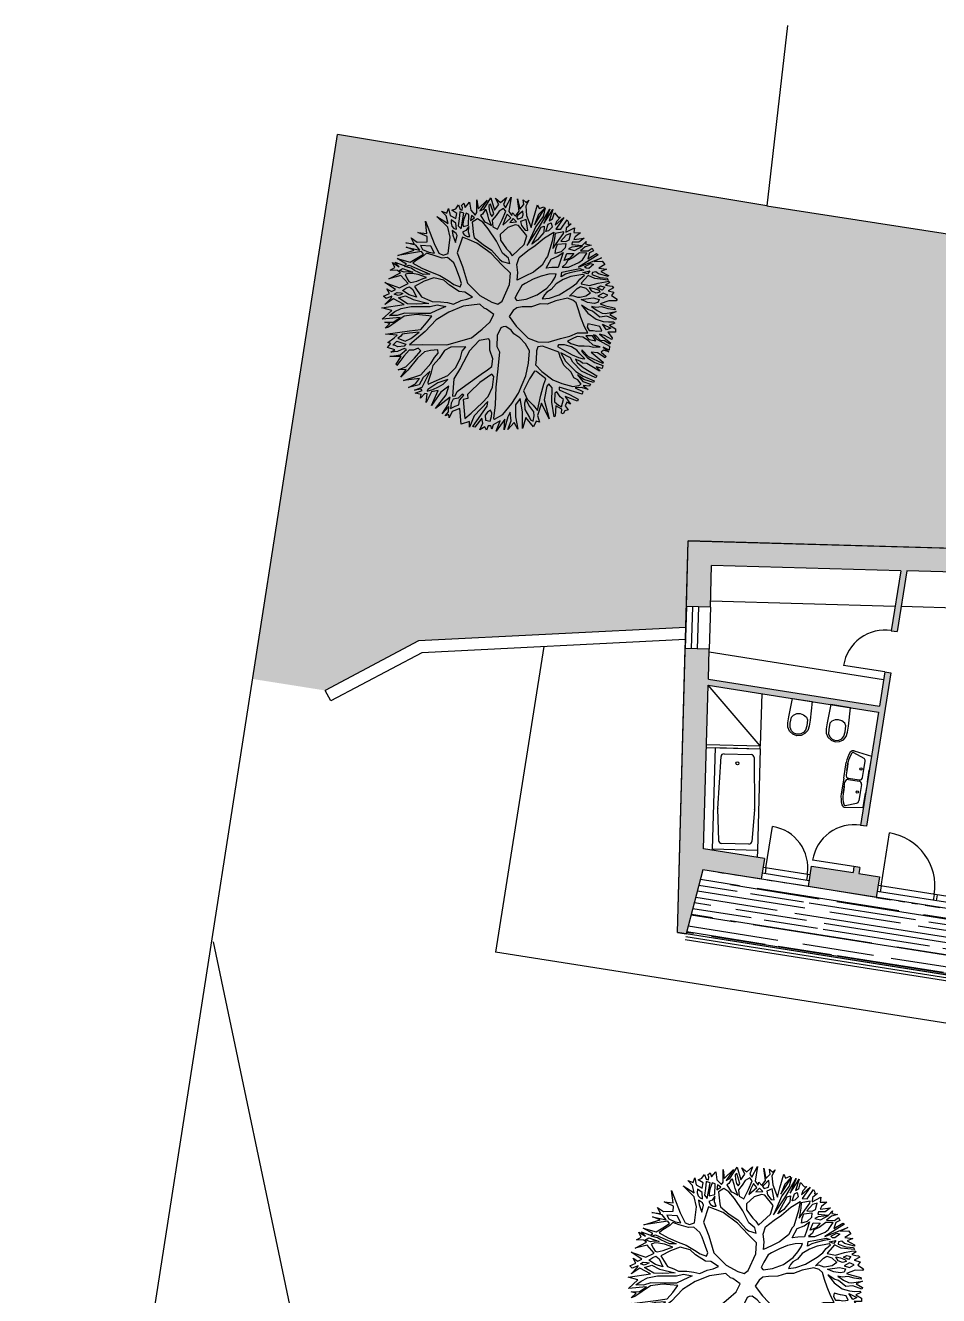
# Model space of a CAD drawing. Extents: x -640655 to -640254, y -1045449 to -1045159.
# Drawn here: x -640467.79 to -640452.51, y -1045391.08 to -1045369.82 of the extents above; entities that cross this region are included whole.
import ezdxf

# ---------------------------------------------------------------- set-up
doc = ezdxf.new("R2010")
doc.units = 0
doc.header["$MEASUREMENT"] = 0
doc.linetypes.add('DIVIDE', pattern=[1.25, 0.5, -0.25, 0, -0.25, 0, -0.25])
doc.layers.get('0').update_dxf_attribs({"linetype": 'CONTINUOUS'})
doc.layers.add('FLOATING-WINDOWS', color=2, linetype='CONTINUOUS', plot=False)
for name, color, linetype in [('T_nabytek', 5, 'CONTINUOUS'), ('T_srafa', 8, 'CONTINUOUS'), ('T_stafaz', 7, 'CONTINUOUS'), ('T_tenka', 4, 'CONTINUOUS'), ('T_tlusta', 1, 'CONTINUOUS'), ('T_zarizovaky', 3, 'CONTINUOUS')]:
    doc.layers.add(name, color=color, linetype=linetype)

# ---------------------------------------------------------------- blocks, each defined once
blk = doc.blocks.new('A$C0C461CEA')
for p, q in [((0.063, 0.606), (-0.009, 0.765)), ((-0.009, 0.765), (0.101, 0.706)), ((0.101, 0.706), (0.094, 0.804)), ((0.094, 0.804), (0.195, 0.61)), ((0.214, 0.725), (0.134, 0.788)), ((0.134, 0.788), (0.212, 0.751)), ((0.191, 0.795), (0.205, 0.826)), ((0.231, 0.749), (0.191, 0.795)), ((0.205, 0.826), (0.247, 0.779)), ((0.212, 0.751), (0.231, 0.749)), ((0.247, 0.779), (0.283, 0.818)), ((0.283, 0.818), (0.273, 0.766)), ((0.273, 0.766), (0.303, 0.735)), ((0.303, 0.735), (0.335, 0.855)), ((0.335, 0.855), (0.332, 0.706)), ((0.448, 0.732), (0.381, 0.832)), ((0.381, 0.832), (0.473, 0.745)), ((0.483, 0.777), (0.463, 0.845)), ((0.463, 0.845), (0.503, 0.812)), ((0.473, 0.745), (0.483, 0.777)), ((0.49, 0.711), (0.491, 0.762)), ((0.491, 0.762), (0.519, 0.739)), ((0.503, 0.812), (0.541, 0.849)), ((0.519, 0.739), (0.518, 0.634)), ((0.541, 0.849), (0.523, 0.775)), ((0.523, 0.775), (0.552, 0.829)), ((0.552, 0.829), (0.55, 0.733)), ((0.572, 0.716), (0.592, 0.82)), ((0.592, 0.82), (0.599, 0.69)), ((0.732, 0.619), (0.623, 0.824)), ((0.623, 0.824), (0.721, 0.691)), ((0.721, 0.691), (0.725, 0.772)), ((0.725, 0.772), (0.739, 0.638)), ((0.773, 0.691), (0.762, 0.79)), ((0.762, 0.79), (0.78, 0.708)), ((0.782, 0.71), (0.826, 0.755)), ((0.826, 0.755), (0.807, 0.687)), ((-0.25, 0.553), (-0.251, 0.627)), ((-0.251, 0.627), (-0.205, 0.61)), ((-0.205, 0.61), (-0.205, 0.641)), ((-0.205, 0.641), (-0.143, 0.596)), ((-0.108, 0.579), (-0.136, 0.688)), ((-0.136, 0.688), (-0.031, 0.479)), ((-0.062, 0.681), (-0.084, 0.71)), ((-0.084, 0.71), (-0.025, 0.681)), ((0.086, 0.573), (-0.062, 0.681)), ((-0.025, 0.681), (-0.029, 0.73)), ((-0.029, 0.73), (-0.001, 0.656)), ((-0.001, 0.656), (0.063, 0.606)), ((0.049, 0.709), (0.1, 0.674)), ((0.071, 0.64), (0.049, 0.709)), ((0.115, 0.58), (0.071, 0.64)), ((0.1, 0.674), (0.148, 0.626)), ((0.148, 0.626), (0.198, 0.54)), ((0.195, 0.61), (0.214, 0.725)), ((0.212, 0.581), (0.226, 0.644)), ((0.226, 0.644), (0.236, 0.684)), ((0.236, 0.684), (0.278, 0.625)), ((0.256, 0.734), (0.28, 0.713)), ((0.257, 0.695), (0.256, 0.734)), ((0.272, 0.676), (0.257, 0.695)), ((0.278, 0.625), (0.267, 0.543)), ((0.291, 0.657), (0.272, 0.676)), ((0.28, 0.713), (0.29, 0.678)), ((0.29, 0.678), (0.291, 0.657)), ((0.298, 0.594), (0.316, 0.668)), ((0.316, 0.668), (0.354, 0.641)), ((0.332, 0.706), (0.398, 0.641)), ((0.354, 0.641), (0.373, 0.618)), ((0.373, 0.618), (0.359, 0.578)), ((0.398, 0.641), (0.448, 0.732)), ((0.419, 0.639), (0.417, 0.618)), ((0.417, 0.618), (0.449, 0.568)), ((0.438, 0.663), (0.419, 0.639)), ((0.471, 0.697), (0.438, 0.663)), ((0.482, 0.682), (0.471, 0.697)), ((0.492, 0.669), (0.482, 0.682)), ((0.505, 0.682), (0.49, 0.711)), ((0.503, 0.634), (0.492, 0.669)), ((0.512, 0.575), (0.503, 0.634)), ((0.518, 0.634), (0.505, 0.682)), ((0.53, 0.531), (0.539, 0.622)), ((0.539, 0.622), (0.547, 0.66)), ((0.544, 0.723), (0.568, 0.689)), ((0.547, 0.66), (0.544, 0.723)), ((0.55, 0.733), (0.572, 0.716)), ((0.568, 0.689), (0.562, 0.609)), ((0.6, 0.66), (0.581, 0.563)), ((0.599, 0.69), (0.656, 0.641)), ((0.629, 0.644), (0.6, 0.66)), ((0.699, 0.587), (0.629, 0.644)), ((0.656, 0.641), (0.716, 0.594)), ((0.716, 0.594), (0.732, 0.619)), ((0.739, 0.638), (0.773, 0.691)), ((0.756, 0.617), (0.75, 0.55)), ((0.785, 0.647), (0.756, 0.617)), ((0.78, 0.708), (0.782, 0.71)), ((0.811, 0.549), (0.785, 0.647)), ((0.807, 0.687), (0.84, 0.599)), ((1.024, 0.679), (0.847, 0.53)), ((0.888, 0.613), (0.897, 0.711)), ((0.897, 0.711), (0.915, 0.627)), ((0.915, 0.627), (1.024, 0.679)), ((-0.386, 0.487), (-0.377, 0.497)), ((-0.377, 0.497), (-0.291, 0.473)), ((-0.291, 0.473), (-0.326, 0.577)), ((-0.326, 0.577), (-0.279, 0.488)), ((-0.256, 0.522), (-0.284, 0.582)), ((-0.284, 0.582), (-0.25, 0.553)), ((-0.207, 0.472), (-0.256, 0.522)), ((-0.215, 0.587), (-0.164, 0.562)), ((-0.208, 0.57), (-0.215, 0.587)), ((-0.212, 0.536), (-0.208, 0.57)), ((-0.186, 0.48), (-0.212, 0.536)), ((-0.164, 0.562), (-0.163, 0.47)), ((-0.143, 0.596), (-0.108, 0.579)), ((-0.134, 0.562), (-0.138, 0.487)), ((-0.111, 0.544), (-0.134, 0.562)), ((-0.084, 0.536), (-0.111, 0.544)), ((-0.05, 0.471), (-0.084, 0.536)), ((0.141, 0.467), (0.086, 0.573)), ((0.154, 0.458), (0.115, 0.58)), ((0.198, 0.54), (0.234, 0.438)), ((0.236, 0.499), (0.212, 0.581)), ((0.281, 0.388), (0.236, 0.499)), ((0.267, 0.543), (0.281, 0.388)), ((0.299, 0.519), (0.298, 0.594)), ((0.359, 0.578), (0.299, 0.519)), ((0.392, 0.572), (0.318, 0.477)), ((0.469, 0.501), (0.392, 0.572)), ((0.449, 0.568), (0.492, 0.518)), ((0.532, 0.422), (0.469, 0.501)), ((0.492, 0.518), (0.511, 0.491)), ((0.511, 0.491), (0.512, 0.575)), ((0.551, 0.471), (0.53, 0.531)), ((0.562, 0.609), (0.551, 0.471)), ((0.581, 0.563), (0.574, 0.456)), ((0.735, 0.569), (0.699, 0.587)), ((0.736, 0.502), (0.735, 0.569)), ((0.738, 0.409), (0.736, 0.502)), ((0.75, 0.55), (0.759, 0.494)), ((0.759, 0.494), (0.811, 0.549)), ((0.847, 0.53), (0.772, 0.454)), ((0.84, 0.599), (0.888, 0.613)), ((1.039, 0.454), (1.103, 0.589)), ((1.103, 0.589), (1.074, 0.465)), ((1.074, 0.465), (1.137, 0.506)), ((1.137, 0.506), (1.166, 0.562)), ((1.213, 0.508), (1.154, 0.472)), ((1.166, 0.562), (1.164, 0.508)), ((1.164, 0.508), (1.213, 0.508)), ((-0.436, 0.238), (-0.503, 0.376)), ((-0.503, 0.376), (-0.397, 0.235)), ((-0.394, 0.371), (-0.482, 0.412)), ((-0.482, 0.412), (-0.394, 0.388)), ((-0.394, 0.388), (-0.424, 0.459)), ((-0.424, 0.459), (-0.372, 0.399)), ((-0.256, 0.32), (-0.394, 0.371)), ((-0.28, 0.452), (-0.386, 0.487)), ((-0.372, 0.399), (-0.265, 0.347)), ((-0.209, 0.421), (-0.28, 0.452)), ((-0.279, 0.488), (-0.209, 0.448)), ((-0.209, 0.448), (-0.207, 0.472)), ((-0.194, 0.381), (-0.209, 0.421)), ((-0.162, 0.346), (-0.194, 0.381)), ((-0.163, 0.47), (-0.186, 0.48)), ((-0.157, 0.436), (-0.114, 0.321)), ((-0.081, 0.391), (-0.157, 0.436)), ((-0.138, 0.487), (-0.095, 0.443)), ((-0.095, 0.443), (-0.013, 0.385)), ((0.012, 0.333), (-0.081, 0.391)), ((-0.013, 0.385), (-0.05, 0.471)), ((-0.031, 0.479), (0.019, 0.379)), ((0.019, 0.379), (0.096, 0.349)), ((0.175, 0.322), (0.141, 0.467)), ((0.193, 0.345), (0.154, 0.458)), ((0.234, 0.438), (0.258, 0.367)), ((0.314, 0.414), (0.309, 0.363)), ((0.318, 0.477), (0.314, 0.414)), ((0.54, 0.324), (0.532, 0.422)), ((0.571, 0.374), (0.551, 0.283)), ((0.574, 0.456), (0.571, 0.374)), ((0.76, 0.363), (0.738, 0.409)), ((0.772, 0.454), (0.768, 0.41)), ((0.768, 0.41), (0.8, 0.37)), ((0.8, 0.37), (0.955, 0.401)), ((0.983, 0.384), (0.943, 0.354)), ((0.955, 0.401), (1.039, 0.454)), ((1.022, 0.404), (0.983, 0.384)), ((1.008, 0.359), (1.022, 0.404)), ((1.06, 0.421), (1.046, 0.396)), ((1.046, 0.396), (1.046, 0.37)), ((1.046, 0.37), (1.102, 0.394)), ((1.085, 0.438), (1.06, 0.421)), ((1.151, 0.377), (1.084, 0.364)), ((1.117, 0.447), (1.085, 0.438)), ((1.102, 0.394), (1.117, 0.447)), ((1.154, 0.472), (1.142, 0.409)), ((1.142, 0.409), (1.193, 0.416)), ((1.216, 0.393), (1.151, 0.377)), ((1.193, 0.416), (1.206, 0.47)), ((1.206, 0.47), (1.232, 0.441)), ((1.216, 0.353), (1.216, 0.393)), ((1.232, 0.441), (1.276, 0.429)), ((1.276, 0.429), (1.239, 0.399)), ((1.239, 0.399), (1.239, 0.378)), ((1.239, 0.378), (1.266, 0.383)), ((1.266, 0.383), (1.281, 0.398)), ((1.308, 0.383), (1.275, 0.358)), ((1.281, 0.398), (1.308, 0.383)), ((-0.526, 0.187), (-0.556, 0.247)), ((-0.556, 0.247), (-0.505, 0.187)), ((-0.495, 0.221), (-0.55, 0.309)), ((-0.55, 0.309), (-0.495, 0.256)), ((-0.495, 0.256), (-0.436, 0.238)), ((-0.265, 0.347), (-0.176, 0.312)), ((-0.174, 0.275), (-0.256, 0.32)), ((-0.176, 0.312), (-0.162, 0.346)), ((-0.142, 0.224), (-0.174, 0.275)), ((-0.114, 0.321), (-0.04, 0.095)), ((0.154, 0.269), (0.012, 0.333)), ((0.096, 0.349), (0.175, 0.322)), ((0.266, 0.178), (0.154, 0.269)), ((0.24, 0.295), (0.193, 0.345)), ((0.308, 0.222), (0.24, 0.295)), ((0.258, 0.367), (0.296, 0.309)), ((0.296, 0.309), (0.308, 0.222)), ((0.309, 0.363), (0.334, 0.286)), ((0.334, 0.286), (0.348, 0.221)), ((0.485, 0.148), (0.513, 0.258)), ((0.513, 0.258), (0.54, 0.324)), ((0.551, 0.283), (0.534, 0.218)), ((0.619, 0.192), (0.694, 0.255)), ((0.694, 0.255), (0.731, 0.289)), ((0.834, 0.289), (0.726, 0.197)), ((0.731, 0.289), (0.76, 0.363)), ((0.992, 0.29), (0.834, 0.289)), ((0.943, 0.354), (0.922, 0.336)), ((0.922, 0.336), (0.992, 0.342)), ((0.99, 0.219), (0.992, 0.29)), ((0.992, 0.342), (1.008, 0.359)), ((1.019, 0.28), (1.014, 0.25)), ((1.014, 0.25), (1.022, 0.223)), ((1.04, 0.305), (1.019, 0.28)), ((1.022, 0.223), (1.057, 0.251)), ((1.065, 0.28), (1.04, 0.305)), ((1.161, 0.247), (1.054, 0.196)), ((1.057, 0.251), (1.11, 0.266)), ((1.084, 0.364), (1.065, 0.329)), ((1.065, 0.329), (1.216, 0.353)), ((1.11, 0.266), (1.065, 0.28)), ((1.115, 0.327), (1.094, 0.318)), ((1.094, 0.318), (1.123, 0.272)), ((1.157, 0.334), (1.115, 0.327)), ((1.123, 0.272), (1.221, 0.303)), ((1.223, 0.332), (1.157, 0.334)), ((1.207, 0.21), (1.161, 0.247)), ((1.221, 0.277), (1.173, 0.268)), ((1.173, 0.268), (1.209, 0.239)), ((1.209, 0.239), (1.221, 0.277)), ((1.221, 0.303), (1.223, 0.332)), ((1.265, 0.299), (1.236, 0.242)), ((1.263, 0.236), (1.379, 0.275)), ((1.336, 0.335), (1.265, 0.299)), ((1.275, 0.358), (1.336, 0.335)), ((1.379, 0.275), (1.301, 0.236)), ((-0.612, 0.165), (-0.577, 0.172)), ((-0.557, 0.142), (-0.612, 0.165)), ((-0.577, 0.172), (-0.583, 0.229)), ((-0.583, 0.229), (-0.536, 0.174)), ((-0.551, 0.117), (-0.557, 0.142)), ((-0.536, 0.174), (-0.526, 0.187)), ((-0.509, 0.126), (-0.526, 0.126)), ((-0.526, 0.126), (-0.492, 0.08)), ((-0.416, 0.057), (-0.509, 0.126)), ((-0.505, 0.187), (-0.335, 0.163)), ((-0.415, 0.205), (-0.495, 0.221)), ((-0.444, 0.15), (-0.46, 0.141)), ((-0.46, 0.141), (-0.318, -0.013)), ((-0.353, 0.149), (-0.444, 0.15)), ((-0.335, 0.163), (-0.415, 0.205)), ((-0.397, 0.235), (-0.263, 0.181)), ((-0.273, 0.155), (-0.353, 0.149)), ((-0.191, 0.121), (-0.273, 0.155)), ((-0.263, 0.181), (-0.194, 0.167)), ((-0.194, 0.167), (-0.145, 0.146)), ((-0.145, 0.146), (-0.114, 0.159)), ((-0.114, 0.159), (-0.142, 0.224)), ((0.364, 0.065), (0.266, 0.178)), ((0.348, 0.221), (0.354, 0.16)), ((0.354, 0.16), (0.409, 0.103)), ((0.498, 0.096), (0.485, 0.148)), ((0.534, 0.218), (0.533, 0.155)), ((0.533, 0.155), (0.567, 0.153)), ((0.567, 0.153), (0.619, 0.192)), ((0.726, 0.197), (0.588, 0.099)), ((0.934, -0.024), (0.985, 0.138)), ((0.985, 0.138), (0.99, 0.219)), ((1.029, 0.181), (0.99, 0.078)), ((1.054, 0.196), (1.029, 0.181)), ((1.15, 0.081), (1.193, 0.151)), ((1.193, 0.151), (1.207, 0.21)), ((1.249, 0.194), (1.201, 0.132)), ((1.201, 0.132), (1.201, 0.118)), ((1.236, 0.242), (1.263, 0.236)), ((1.242, 0.105), (1.277, 0.128)), ((1.268, 0.179), (1.249, 0.194)), ((1.314, 0.169), (1.268, 0.179)), ((1.277, 0.128), (1.319, 0.158)), ((1.411, 0.18), (1.289, 0.213)), ((1.289, 0.213), (1.317, 0.184)), ((1.327, 0.131), (1.294, 0.108)), ((1.301, 0.236), (1.411, 0.18)), ((1.305, 0.077), (1.384, 0.138)), ((1.319, 0.158), (1.314, 0.169)), ((1.317, 0.184), (1.443, 0.155)), ((1.367, 0.149), (1.327, 0.131)), ((1.443, 0.155), (1.34, 0.081)), ((1.384, 0.138), (1.367, 0.149)), ((-0.493, -0.002), (-0.644, 0.041)), ((-0.644, 0.041), (-0.485, 0.03)), ((-0.635, 0.101), (-0.551, 0.117)), ((-0.519, 0.086), (-0.635, 0.101)), ((-0.485, 0.03), (-0.519, 0.086)), ((-0.492, 0.08), (-0.453, 0.038)), ((-0.453, 0.038), (-0.411, 0.003)), ((-0.354, -0.026), (-0.416, 0.057)), ((-0.411, 0.003), (-0.354, -0.026)), ((-0.099, 0.096), (-0.191, 0.121)), ((-0.05, 0.048), (-0.099, 0.096)), ((0, -0.086), (-0.05, 0.048)), ((-0.04, 0.095), (0.101, -0.11)), ((0.435, -0.079), (0.364, 0.065)), ((0.409, 0.103), (0.439, 0.053)), ((0.439, 0.053), (0.476, 0.01)), ((0.476, 0.01), (0.498, 0.096)), ((0.588, 0.099), (0.514, -0.053)), ((0.99, 0.078), (0.966, -0.017)), ((1.064, -0.035), (1.15, 0.081)), ((1.184, 0.044), (1.176, -0.007)), ((1.242, 0.072), (1.184, 0.044)), ((1.201, 0.118), (1.192, 0.06)), ((1.192, 0.06), (1.242, 0.105)), ((1.297, 0.051), (1.242, 0.072)), ((1.294, 0.108), (1.276, 0.086)), ((1.276, 0.086), (1.305, 0.077)), ((1.347, 0.037), (1.297, 0.051)), ((1.34, 0.081), (1.406, 0.061)), ((1.386, 0.006), (1.347, 0.037)), ((1.367, -0.026), (1.386, 0.006)), ((1.421, 0.016), (1.398, -0.011)), ((1.406, 0.061), (1.454, 0.109)), ((1.495, 0.013), (1.421, 0.016)), ((1.454, 0.109), (1.431, 0.05)), ((1.431, 0.05), (1.495, 0.013)), ((-0.672, -0.144), (-0.697, -0.115)), ((-0.697, -0.115), (-0.649, -0.134)), ((-0.599, -0.118), (-0.687, -0.081)), ((-0.687, -0.081), (-0.582, -0.108)), ((-0.508, -0.101), (-0.659, -0.004)), ((-0.659, -0.004), (-0.5, -0.057)), ((-0.649, -0.134), (-0.599, -0.118)), ((-0.582, -0.108), (-0.544, -0.105)), ((-0.544, -0.105), (-0.508, -0.101)), ((-0.5, -0.057), (-0.412, -0.054)), ((-0.412, -0.054), (-0.493, -0.002)), ((-0.33, -0.078), (-0.491, -0.12)), ((-0.491, -0.12), (-0.481, -0.145)), ((-0.208, -0.104), (-0.33, -0.078)), ((-0.318, -0.013), (-0.221, -0.06)), ((-0.221, -0.06), (-0.118, -0.072)), ((-0.023, -0.134), (-0.208, -0.104)), ((-0.118, -0.072), (-0.051, -0.067)), ((-0.051, -0.067), (0, -0.086)), ((0.101, -0.11), (0.215, -0.18)), ((0.412, -0.132), (0.435, -0.079)), ((0.514, -0.053), (0.492, -0.182)), ((0.864, -0.159), (0.934, -0.024)), ((0.908, -0.119), (0.897, -0.15)), ((0.966, -0.017), (0.908, -0.119)), ((0.973, -0.127), (1.064, -0.035)), ((1.084, -0.067), (1.026, -0.151)), ((1.138, -0.047), (1.084, -0.067)), ((1.225, -0.095), (1.138, -0.047)), ((1.176, -0.007), (1.277, -0.02)), ((1.271, -0.153), (1.225, -0.095)), ((1.231, -0.04), (1.321, -0.091)), ((1.289, -0.041), (1.231, -0.04)), ((1.277, -0.02), (1.367, -0.026)), ((1.324, -0.116), (1.277, -0.096)), ((1.277, -0.096), (1.303, -0.157)), ((1.346, -0.047), (1.289, -0.041)), ((1.303, -0.157), (1.324, -0.116)), ((1.321, -0.091), (1.346, -0.047)), ((1.374, -0.053), (1.346, -0.093)), ((1.346, -0.093), (1.374, -0.091)), ((1.374, -0.091), (1.353, -0.129)), ((1.514, -0.029), (1.374, -0.053)), ((1.398, -0.011), (1.514, -0.029)), ((1.41, -0.147), (1.519, -0.094)), ((1.519, -0.094), (1.431, -0.145)), ((-0.721, -0.288), (-0.583, -0.227)), ((-0.701, -0.157), (-0.672, -0.144)), ((-0.634, -0.167), (-0.701, -0.157)), ((-0.49, -0.229), (-0.658, -0.302)), ((-0.583, -0.227), (-0.634, -0.167)), ((-0.561, -0.129), (-0.611, -0.142)), ((-0.611, -0.142), (-0.575, -0.175)), ((-0.575, -0.175), (-0.552, -0.204)), ((-0.519, -0.137), (-0.561, -0.129)), ((-0.552, -0.204), (-0.506, -0.197)), ((-0.491, -0.179), (-0.519, -0.137)), ((-0.506, -0.197), (-0.448, -0.22)), ((-0.444, -0.203), (-0.491, -0.179)), ((-0.465, -0.267), (-0.49, -0.229)), ((-0.481, -0.145), (-0.435, -0.149)), ((-0.448, -0.22), (-0.444, -0.203)), ((-0.435, -0.149), (-0.35, -0.207)), ((-0.35, -0.207), (-0.2, -0.314)), ((0.101, -0.19), (-0.023, -0.134)), ((0.147, -0.271), (0.101, -0.19)), ((0.215, -0.18), (0.302, -0.23)), ((0.302, -0.23), (0.386, -0.241)), ((0.386, -0.241), (0.412, -0.157)), ((0.412, -0.157), (0.412, -0.132)), ((0.492, -0.182), (0.493, -0.246)), ((0.814, -0.262), (0.864, -0.159)), ((0.897, -0.15), (0.901, -0.228)), ((0.901, -0.228), (0.946, -0.198)), ((0.946, -0.198), (0.973, -0.127)), ((1.009, -0.187), (0.98, -0.225)), ((0.98, -0.225), (1.12, -0.297)), ((1.026, -0.151), (1.009, -0.187)), ((1.208, -0.294), (1.276, -0.187)), ((1.287, -0.212), (1.256, -0.26)), ((1.262, -0.288), (1.356, -0.236)), ((1.276, -0.187), (1.271, -0.153)), ((1.318, -0.192), (1.287, -0.212)), ((1.394, -0.229), (1.298, -0.308)), ((1.356, -0.236), (1.318, -0.192)), ((1.347, -0.14), (1.333, -0.161)), ((1.333, -0.161), (1.36, -0.194)), ((1.368, -0.148), (1.347, -0.14)), ((1.353, -0.129), (1.41, -0.147)), ((1.36, -0.194), (1.389, -0.194)), ((1.4, -0.166), (1.368, -0.148)), ((1.389, -0.194), (1.421, -0.179)), ((1.476, -0.191), (1.394, -0.229)), ((1.421, -0.179), (1.4, -0.166)), ((1.431, -0.145), (1.486, -0.17)), ((1.541, -0.201), (1.476, -0.191)), ((1.486, -0.17), (1.527, -0.148)), ((1.527, -0.148), (1.511, -0.184)), ((1.511, -0.184), (1.541, -0.201)), ((-0.722, -0.374), (-0.67, -0.354)), ((-0.67, -0.354), (-0.721, -0.288)), ((-0.658, -0.302), (-0.588, -0.343)), ((-0.588, -0.343), (-0.459, -0.411)), ((-0.431, -0.251), (-0.465, -0.267)), ((-0.402, -0.266), (-0.431, -0.251)), ((-0.281, -0.328), (-0.402, -0.266)), ((-0.167, -0.411), (-0.281, -0.328)), ((-0.2, -0.314), (-0.141, -0.358)), ((-0.141, -0.358), (-0.098, -0.387)), ((-0.025, -0.371), (0.046, -0.318)), ((0.046, -0.318), (0.128, -0.29)), ((0.202, -0.337), (0.101, -0.37)), ((0.128, -0.29), (0.147, -0.271)), ((0.284, -0.347), (0.202, -0.337)), ((0.301, -0.364), (0.284, -0.347)), ((0.313, -0.389), (0.301, -0.364)), ((0.493, -0.246), (0.533, -0.274)), ((0.533, -0.274), (0.71, -0.29)), ((0.71, -0.29), (0.814, -0.262)), ((0.773, -0.347), (0.846, -0.329)), ((0.833, -0.407), (0.773, -0.347)), ((0.846, -0.329), (0.914, -0.295)), ((0.914, -0.295), (0.987, -0.292)), ((0.987, -0.292), (1.076, -0.35)), ((1.076, -0.35), (1.146, -0.402)), ((1.12, -0.297), (1.208, -0.294)), ((1.322, -0.346), (1.122, -0.328)), ((1.122, -0.328), (1.314, -0.377)), ((1.146, -0.366), (1.331, -0.398)), ((1.205, -0.406), (1.146, -0.366)), ((1.256, -0.26), (1.262, -0.288)), ((1.298, -0.308), (1.389, -0.301)), ((1.436, -0.382), (1.322, -0.346)), ((1.439, -0.334), (1.334, -0.329)), ((1.334, -0.329), (1.521, -0.375)), ((1.389, -0.301), (1.527, -0.295)), ((1.513, -0.369), (1.439, -0.334)), ((1.527, -0.295), (1.496, -0.321)), ((1.496, -0.321), (1.528, -0.358)), ((1.528, -0.358), (1.513, -0.369)), ((-0.605, -0.381), (-0.722, -0.374)), ((-0.671, -0.512), (-0.715, -0.477)), ((-0.715, -0.477), (-0.643, -0.483)), ((-0.705, -0.422), (-0.705, -0.403)), ((-0.705, -0.403), (-0.475, -0.468)), ((-0.602, -0.457), (-0.705, -0.422)), ((-0.643, -0.483), (-0.602, -0.457)), ((-0.562, -0.478), (-0.608, -0.497)), ((-0.429, -0.459), (-0.605, -0.381)), ((-0.528, -0.49), (-0.562, -0.478)), ((-0.5, -0.512), (-0.528, -0.49)), ((-0.475, -0.468), (-0.429, -0.459)), ((-0.459, -0.411), (-0.383, -0.446)), ((-0.274, -0.489), (-0.439, -0.537)), ((-0.383, -0.446), (-0.284, -0.456)), ((-0.284, -0.456), (-0.182, -0.436)), ((-0.099, -0.448), (-0.274, -0.489)), ((-0.182, -0.436), (-0.167, -0.411)), ((0.06, -0.41), (-0.099, -0.448)), ((-0.098, -0.387), (-0.025, -0.371)), ((0.101, -0.37), (0.06, -0.41)), ((0.252, -0.551), (0.271, -0.484)), ((0.271, -0.484), (0.295, -0.448)), ((0.295, -0.448), (0.313, -0.389)), ((0.348, -0.481), (0.309, -0.559)), ((0.414, -0.386), (0.348, -0.481)), ((0.482, -0.404), (0.414, -0.386)), ((0.518, -0.429), (0.482, -0.404)), ((0.544, -0.477), (0.518, -0.429)), ((0.574, -0.561), (0.544, -0.477)), ((0.601, -0.382), (0.587, -0.408)), ((0.587, -0.408), (0.628, -0.487)), ((0.66, -0.39), (0.601, -0.382)), ((0.628, -0.487), (0.7, -0.576)), ((0.74, -0.406), (0.66, -0.39)), ((0.768, -0.431), (0.74, -0.406)), ((0.831, -0.489), (0.768, -0.431)), ((0.885, -0.552), (0.831, -0.489)), ((0.896, -0.469), (0.833, -0.407)), ((0.987, -0.527), (0.896, -0.469)), ((1.146, -0.402), (1.247, -0.462)), ((1.293, -0.438), (1.205, -0.406)), ((1.247, -0.462), (1.328, -0.531)), ((1.35, -0.423), (1.293, -0.438)), ((1.308, -0.455), (1.382, -0.454)), ((1.323, -0.478), (1.308, -0.455)), ((1.314, -0.377), (1.526, -0.421)), ((1.367, -0.498), (1.323, -0.478)), ((1.331, -0.398), (1.35, -0.423)), ((1.403, -0.475), (1.367, -0.498)), ((1.526, -0.421), (1.375, -0.412)), ((1.375, -0.412), (1.53, -0.449)), ((1.382, -0.454), (1.403, -0.475)), ((1.53, -0.449), (1.415, -0.452)), ((1.415, -0.452), (1.445, -0.477)), ((1.521, -0.375), (1.436, -0.382)), ((1.445, -0.477), (1.505, -0.474)), ((1.505, -0.474), (1.477, -0.522)), ((-0.697, -0.539), (-0.671, -0.512)), ((-0.651, -0.541), (-0.697, -0.539)), ((-0.67, -0.585), (-0.643, -0.564)), ((-0.628, -0.583), (-0.67, -0.585)), ((-0.643, -0.564), (-0.651, -0.541)), ((-0.569, -0.633), (-0.628, -0.583)), ((-0.608, -0.497), (-0.603, -0.545)), ((-0.603, -0.545), (-0.555, -0.54)), ((-0.569, -0.566), (-0.571, -0.578)), ((-0.571, -0.578), (-0.503, -0.638)), ((-0.439, -0.537), (-0.569, -0.566)), ((-0.555, -0.54), (-0.523, -0.534)), ((-0.523, -0.534), (-0.5, -0.512)), ((0.215, -0.623), (0.252, -0.551)), ((0.309, -0.559), (0.276, -0.629)), ((0.627, -0.632), (0.574, -0.561)), ((0.7, -0.576), (0.793, -0.643)), ((0.927, -0.618), (0.885, -0.552)), ((0.973, -0.572), (1.072, -0.589)), ((0.997, -0.622), (0.973, -0.572)), ((1.063, -0.541), (0.987, -0.527)), ((1.084, -0.55), (1.063, -0.541)), ((1.072, -0.589), (1.119, -0.642)), ((1.24, -0.542), (1.084, -0.55)), ((1.135, -0.61), (1.181, -0.601)), ((1.169, -0.658), (1.135, -0.61)), ((1.271, -0.556), (1.173, -0.572)), ((1.173, -0.572), (1.345, -0.623)), ((1.181, -0.601), (1.228, -0.603)), ((1.228, -0.603), (1.262, -0.674)), ((1.328, -0.531), (1.24, -0.542)), ((1.32, -0.545), (1.271, -0.556)), ((1.362, -0.62), (1.32, -0.545)), ((1.492, -0.575), (1.361, -0.539)), ((1.361, -0.539), (1.376, -0.585)), ((1.376, -0.585), (1.48, -0.613)), ((1.434, -0.521), (1.395, -0.521)), ((1.395, -0.521), (1.492, -0.575)), ((1.485, -0.543), (1.434, -0.521)), ((1.48, -0.613), (1.461, -0.634)), ((1.477, -0.522), (1.485, -0.543)), ((-0.537, -0.67), (-0.676, -0.63)), ((-0.676, -0.63), (-0.569, -0.633)), ((-0.639, -0.698), (-0.537, -0.67)), ((-0.507, -0.691), (-0.639, -0.698)), ((-0.54, -0.767), (-0.622, -0.732)), ((-0.622, -0.732), (-0.532, -0.735)), ((-0.532, -0.735), (-0.456, -0.699)), ((-0.456, -0.699), (-0.507, -0.691)), ((-0.503, -0.638), (-0.373, -0.687)), ((-0.374, -0.724), (-0.483, -0.76)), ((-0.302, -0.746), (-0.374, -0.724)), ((-0.373, -0.687), (-0.256, -0.714)), ((-0.256, -0.714), (-0.076, -0.727)), ((-0.076, -0.727), (0.048, -0.713)), ((0.048, -0.713), (0.165, -0.682)), ((0.165, -0.682), (0.215, -0.623)), ((0.276, -0.629), (0.273, -0.73)), ((0.273, -0.73), (0.303, -0.824)), ((0.648, -0.697), (0.627, -0.632)), ((0.706, -0.765), (0.648, -0.697)), ((0.68, -0.635), (0.71, -0.698)), ((0.723, -0.641), (0.68, -0.635)), ((0.71, -0.698), (0.771, -0.775)), ((0.755, -0.654), (0.723, -0.641)), ((0.793, -0.687), (0.755, -0.654)), ((0.793, -0.643), (0.86, -0.669)), ((0.861, -0.713), (0.793, -0.687)), ((0.86, -0.669), (0.919, -0.683)), ((0.923, -0.765), (0.861, -0.713)), ((0.919, -0.683), (0.953, -0.683)), ((0.953, -0.683), (0.927, -0.618)), ((0.943, -0.738), (0.987, -0.729)), ((0.987, -0.729), (1.026, -0.796)), ((1.018, -0.681), (0.997, -0.622)), ((1.087, -0.68), (1.018, -0.681)), ((1.033, -0.716), (1.053, -0.774)), ((1.078, -0.743), (1.033, -0.716)), ((1.171, -0.679), (1.087, -0.68)), ((1.099, -0.713), (1.174, -0.717)), ((1.139, -0.759), (1.099, -0.713)), ((1.119, -0.642), (1.171, -0.679)), ((1.218, -0.683), (1.169, -0.658)), ((1.174, -0.717), (1.193, -0.78)), ((1.262, -0.674), (1.218, -0.683)), ((1.22, -0.716), (1.225, -0.775)), ((1.246, -0.741), (1.22, -0.716)), ((1.339, -0.652), (1.266, -0.621)), ((1.266, -0.621), (1.279, -0.67)), ((1.292, -0.73), (1.269, -0.733)), ((1.269, -0.733), (1.293, -0.833)), ((1.279, -0.67), (1.304, -0.696)), ((1.314, -0.791), (1.292, -0.73)), ((1.304, -0.696), (1.367, -0.69)), ((1.351, -0.74), (1.321, -0.736)), ((1.321, -0.736), (1.366, -0.826)), ((1.367, -0.69), (1.339, -0.652)), ((1.345, -0.623), (1.362, -0.62)), ((1.404, -0.631), (1.364, -0.641)), ((1.364, -0.641), (1.432, -0.706)), ((1.432, -0.706), (1.386, -0.715)), ((1.386, -0.715), (1.406, -0.775)), ((1.457, -0.664), (1.404, -0.631)), ((1.461, -0.634), (1.444, -0.636)), ((1.444, -0.636), (1.457, -0.664)), ((-0.483, -0.76), (-0.59, -0.822)), ((-0.59, -0.822), (-0.54, -0.767)), ((-0.568, -0.862), (-0.416, -0.81)), ((-0.457, -0.859), (-0.568, -0.862)), ((-0.519, -0.958), (-0.457, -0.859)), ((-0.388, -0.824), (-0.446, -0.892)), ((-0.416, -0.81), (-0.302, -0.746)), ((-0.329, -0.8), (-0.388, -0.824)), ((-0.381, -0.913), (-0.335, -0.847)), ((-0.335, -0.847), (-0.287, -0.798)), ((-0.287, -0.798), (-0.329, -0.8)), ((-0.283, -0.813), (-0.322, -0.887)), ((-0.221, -0.753), (-0.283, -0.813)), ((-0.092, -0.771), (-0.221, -0.753)), ((-0.004, -0.791), (-0.092, -0.771)), ((0.014, -0.86), (-0.027, -0.987)), ((-0.024, -0.869), (-0.002, -0.812)), ((-0.002, -0.812), (-0.004, -0.791)), ((0.055, -0.78), (0.014, -0.86)), ((0.103, -0.771), (0.055, -0.78)), ((0.185, -0.745), (0.103, -0.771)), ((0.227, -0.745), (0.185, -0.745)), ((0.25, -0.786), (0.227, -0.745)), ((0.249, -0.862), (0.25, -0.786)), ((0.303, -0.824), (0.376, -0.924)), ((0.766, -0.864), (0.706, -0.765)), ((0.771, -0.775), (0.873, -0.86)), ((0.873, -0.86), (0.932, -0.9)), ((0.975, -0.826), (0.923, -0.765)), ((0.979, -0.769), (0.943, -0.738)), ((1.031, -0.928), (0.975, -0.826)), ((1.005, -0.804), (0.979, -0.769)), ((1.045, -0.869), (1.005, -0.804)), ((1.026, -0.796), (1.051, -0.84)), ((1.051, -0.84), (1.075, -0.882)), ((1.053, -0.774), (1.127, -0.856)), ((1.111, -0.744), (1.078, -0.743)), ((1.151, -0.786), (1.111, -0.744)), ((1.127, -0.856), (1.163, -0.878)), ((1.193, -0.78), (1.139, -0.759)), ((1.217, -0.83), (1.151, -0.786)), ((1.239, -0.897), (1.217, -0.83)), ((1.225, -0.775), (1.289, -0.835)), ((1.293, -0.863), (1.24, -0.831)), ((1.24, -0.831), (1.264, -0.903)), ((1.269, -0.792), (1.246, -0.741)), ((1.289, -0.835), (1.269, -0.792)), ((1.293, -0.833), (1.345, -0.856)), ((1.366, -0.826), (1.314, -0.791)), ((1.345, -0.856), (1.318, -0.856)), ((1.318, -0.856), (1.327, -0.913)), ((1.406, -0.775), (1.351, -0.74)), ((-0.458, -0.964), (-0.519, -0.958)), ((-0.463, -0.909), (-0.469, -0.936)), ((-0.469, -0.936), (-0.415, -0.93)), ((-0.446, -0.892), (-0.463, -0.909)), ((-0.456, -0.999), (-0.458, -0.964)), ((-0.402, -0.959), (-0.456, -0.999)), ((-0.415, -0.93), (-0.381, -0.913)), ((-0.275, -0.955), (-0.402, -0.959)), ((-0.396, -1.075), (-0.275, -0.955)), ((-0.237, -0.968), (-0.396, -1.075)), ((-0.322, -0.887), (-0.355, -0.942)), ((-0.355, -0.942), (-0.206, -0.924)), ((-0.105, -0.95), (-0.237, -0.968)), ((-0.206, -0.924), (-0.095, -0.918)), ((-0.078, -0.962), (-0.105, -0.95)), ((-0.102, -1.004), (-0.078, -0.962)), ((-0.095, -0.918), (-0.04, -0.918)), ((-0.04, -0.918), (-0.024, -0.869)), ((0.142, -1.04), (0.206, -0.982)), ((0.246, -0.974), (0.184, -1.043)), ((0.206, -0.982), (0.243, -0.953)), ((0.23, -1.077), (0.246, -0.974)), ((0.243, -0.953), (0.249, -0.862)), ((0.292, -0.925), (0.277, -0.999)), ((0.309, -0.927), (0.292, -0.925)), ((0.33, -0.981), (0.309, -0.927)), ((0.333, -1.053), (0.33, -0.981)), ((0.376, -0.924), (0.427, -1.003)), ((0.693, -0.999), (0.75, -0.958)), ((0.75, -0.958), (0.766, -0.918)), ((0.766, -0.918), (0.766, -0.864)), ((0.789, -0.874), (0.884, -0.921)), ((0.804, -0.903), (0.789, -0.874)), ((0.804, -0.956), (0.804, -0.903)), ((0.813, -0.977), (0.804, -0.956)), ((0.841, -1.024), (0.813, -0.977)), ((0.884, -0.921), (0.914, -0.946)), ((0.914, -0.946), (0.914, -0.998)), ((0.932, -0.9), (0.98, -0.916)), ((0.939, -0.942), (0.95, -1.023)), ((0.95, -0.942), (0.939, -0.942)), ((1.04, -0.98), (0.95, -0.942)), ((0.98, -0.916), (1.029, -0.945)), ((1.029, -0.945), (1.031, -0.928)), ((1.032, -1.052), (1.04, -0.98)), ((1.075, -0.925), (1.045, -0.869)), ((1.05, -0.921), (1.086, -0.98)), ((1.051, -0.97), (1.05, -0.921)), ((1.086, -0.98), (1.051, -0.97)), ((1.075, -0.882), (1.075, -0.925)), ((1.259, -1.006), (1.085, -0.865)), ((1.085, -0.865), (1.242, -1.046)), ((1.098, -0.94), (1.107, -0.921)), ((1.105, -0.963), (1.098, -0.94)), ((1.156, -0.996), (1.105, -0.963)), ((1.107, -0.921), (1.156, -0.965)), ((1.156, -0.965), (1.156, -0.996)), ((1.163, -0.878), (1.239, -0.897)), ((1.249, -0.922), (1.189, -0.924)), ((1.189, -0.924), (1.265, -0.987)), ((1.281, -0.953), (1.249, -0.922)), ((1.264, -0.903), (1.302, -0.93)), ((1.302, -0.93), (1.281, -0.953)), ((1.327, -0.913), (1.293, -0.863)), ((-0.36, -1.114), (-0.235, -1.047)), ((-0.255, -1.094), (-0.351, -1.121)), ((-0.267, -1.159), (-0.255, -1.094)), ((-0.222, -1.071), (-0.242, -1.119)), ((-0.235, -1.047), (-0.102, -1.004)), ((-0.142, -1.045), (-0.222, -1.071)), ((-0.16, -1.106), (-0.125, -1.059)), ((-0.125, -1.059), (-0.142, -1.045)), ((-0.098, -1.074), (-0.109, -1.185)), ((-0.075, -1.069), (-0.098, -1.074)), ((-0.066, -1.3), (-0.075, -1.069)), ((-0.027, -0.987), (-0.034, -1.08)), ((-0.034, -1.08), (-0.027, -1.189)), ((0.102, -1.129), (0.142, -1.04)), ((0.184, -1.043), (0.122, -1.171)), ((0.197, -1.113), (0.23, -1.077)), ((0.264, -1.085), (0.258, -1.15)), ((0.277, -0.999), (0.264, -1.085)), ((0.321, -1.112), (0.333, -1.053)), ((0.374, -0.999), (0.362, -1.036)), ((0.362, -1.036), (0.365, -1.114)), ((0.41, -1.033), (0.374, -0.999)), ((0.444, -1.071), (0.41, -1.033)), ((0.427, -1.003), (0.48, -1.062)), ((0.457, -1.127), (0.444, -1.071)), ((0.48, -1.062), (0.512, -1.16)), ((0.558, -1.109), (0.631, -1.046)), ((0.631, -1.046), (0.693, -0.999)), ((0.692, -1.098), (0.664, -1.19)), ((0.746, -1.013), (0.692, -1.098)), ((0.726, -1.085), (0.746, -1.013)), ((0.726, -1.131), (0.726, -1.085)), ((0.79, -1.059), (0.793, -1.031)), ((0.802, -1.122), (0.79, -1.059)), ((0.793, -1.031), (0.796, -0.994)), ((0.796, -0.994), (0.85, -1.098)), ((0.885, -1.058), (0.841, -1.024)), ((0.85, -1.098), (0.854, -1.157)), ((0.914, -0.998), (0.885, -1.058)), ((0.903, -1.11), (0.906, -1.064)), ((0.906, -1.064), (0.934, -1.03)), ((0.934, -1.03), (0.94, -1.076)), ((0.94, -1.076), (0.939, -1.127)), ((0.949, -1.154), (0.955, -1.101)), ((0.95, -1.023), (1.001, -1.095)), ((0.955, -1.101), (0.983, -1.126)), ((1.001, -1.095), (1.036, -1.157)), ((1.059, -1.178), (1.032, -1.052)), ((1.059, -1.012), (1.058, -1.092)), ((1.058, -1.092), (1.075, -1.163)), ((1.08, -1.009), (1.059, -1.012)), ((1.097, -1.037), (1.08, -1.009)), ((1.085, -1.069), (1.097, -1.037)), ((1.092, -1.167), (1.085, -1.069)), ((1.115, -1.083), (1.103, -1.165)), ((1.155, -1.127), (1.115, -1.083)), ((1.192, -1.097), (1.14, -1.053)), ((1.14, -1.053), (1.155, -1.127)), ((1.242, -1.046), (1.185, -0.992)), ((1.185, -0.992), (1.213, -1.063)), ((1.213, -1.063), (1.192, -1.097)), ((1.265, -0.987), (1.259, -1.006)), ((-0.351, -1.121), (-0.36, -1.114)), ((-0.305, -1.172), (-0.267, -1.159)), ((-0.305, -1.187), (-0.305, -1.172)), ((-0.273, -1.193), (-0.305, -1.187)), ((-0.254, -1.22), (-0.273, -1.193)), ((-0.227, -1.182), (-0.254, -1.22)), ((-0.242, -1.119), (-0.248, -1.151)), ((-0.248, -1.151), (-0.172, -1.146)), ((-0.189, -1.184), (-0.227, -1.182)), ((-0.141, -1.15), (-0.193, -1.224)), ((-0.193, -1.224), (-0.189, -1.184)), ((-0.172, -1.146), (-0.16, -1.106)), ((-0.146, -1.278), (-0.141, -1.15)), ((-0.109, -1.185), (-0.125, -1.278)), ((-0.029, -1.216), (-0.041, -1.296)), ((-0.006, -1.273), (-0.029, -1.216)), ((-0.027, -1.189), (0.003, -1.241)), ((0.022, -1.26), (0.051, -1.215)), ((0.051, -1.215), (0.056, -1.171)), ((0.097, -1.194), (0.053, -1.265)), ((0.056, -1.171), (0.102, -1.129)), ((0.072, -1.268), (0.097, -1.194)), ((0.122, -1.171), (0.102, -1.252)), ((0.128, -1.374), (0.143, -1.221)), ((0.143, -1.221), (0.197, -1.113)), ((0.183, -1.225), (0.149, -1.374)), ((0.207, -1.153), (0.183, -1.225)), ((0.232, -1.127), (0.207, -1.153)), ((0.219, -1.203), (0.227, -1.18)), ((0.228, -1.245), (0.219, -1.203)), ((0.227, -1.18), (0.232, -1.127)), ((0.258, -1.15), (0.261, -1.188)), ((0.261, -1.188), (0.267, -1.213)), ((0.267, -1.213), (0.294, -1.15)), ((0.325, -1.162), (0.284, -1.234)), ((0.294, -1.15), (0.321, -1.112)), ((0.297, -1.24), (0.34, -1.156)), ((0.34, -1.156), (0.325, -1.162)), ((0.365, -1.114), (0.382, -1.166)), ((0.382, -1.166), (0.395, -1.216)), ((0.395, -1.216), (0.4, -1.254)), ((0.418, -1.245), (0.443, -1.184)), ((0.443, -1.184), (0.457, -1.127)), ((0.48, -1.148), (0.458, -1.192)), ((0.458, -1.192), (0.465, -1.255)), ((0.465, -1.255), (0.5, -1.209)), ((0.5, -1.209), (0.48, -1.148)), ((0.513, -1.215), (0.486, -1.253)), ((0.512, -1.16), (0.558, -1.109)), ((0.513, -1.24), (0.513, -1.215)), ((0.564, -1.133), (0.538, -1.164)), ((0.538, -1.164), (0.551, -1.2)), ((0.551, -1.2), (0.555, -1.234)), ((0.596, -1.13), (0.564, -1.133)), ((0.603, -1.193), (0.596, -1.13)), ((0.61, -1.247), (0.603, -1.193)), ((0.664, -1.19), (0.665, -1.262)), ((0.695, -1.217), (0.726, -1.131)), ((0.724, -1.278), (0.695, -1.217)), ((0.745, -1.173), (0.74, -1.228)), ((0.74, -1.228), (0.746, -1.259)), ((0.766, -1.11), (0.745, -1.173)), ((0.77, -1.152), (0.766, -1.11)), ((0.794, -1.206), (0.77, -1.152)), ((0.797, -1.267), (0.794, -1.206)), ((0.821, -1.155), (0.802, -1.122)), ((0.873, -1.249), (0.817, -1.181)), ((0.817, -1.181), (0.817, -1.235)), ((0.854, -1.157), (0.821, -1.155)), ((0.88, -1.134), (0.881, -1.188)), ((0.924, -1.173), (0.88, -1.134)), ((0.881, -1.188), (0.919, -1.222)), ((0.924, -1.139), (0.903, -1.11)), ((0.919, -1.222), (0.924, -1.173)), ((0.939, -1.127), (0.924, -1.139)), ((0.985, -1.168), (0.949, -1.154)), ((1.007, -1.252), (0.962, -1.21)), ((0.962, -1.21), (0.967, -1.269)), ((0.983, -1.126), (0.985, -1.168)), ((1.044, -1.201), (1.006, -1.17)), ((1.006, -1.17), (1.011, -1.208)), ((1.011, -1.208), (1.015, -1.233)), ((1.036, -1.157), (1.049, -1.184)), ((1.049, -1.184), (1.044, -1.201)), ((1.075, -1.163), (1.059, -1.178)), ((1.103, -1.165), (1.092, -1.167)), ((-0.125, -1.278), (-0.146, -1.278)), ((-0.041, -1.296), (-0.066, -1.3)), ((-0.005, -1.34), (-0.006, -1.273)), ((0.016, -1.281), (-0.005, -1.34)), ((0.003, -1.241), (0.022, -1.26)), ((0.029, -1.341), (0.016, -1.281)), ((0.052, -1.345), (0.029, -1.341)), ((0.053, -1.265), (0.052, -1.345)), ((0.075, -1.366), (0.072, -1.268)), ((0.102, -1.252), (0.094, -1.366)), ((0.2, -1.386), (0.217, -1.3)), ((0.229, -1.342), (0.206, -1.388)), ((0.217, -1.3), (0.228, -1.245)), ((0.233, -1.402), (0.229, -1.342)), ((0.264, -1.316), (0.263, -1.398)), ((0.284, -1.234), (0.264, -1.316)), ((0.279, -1.392), (0.297, -1.24)), ((0.347, -1.25), (0.294, -1.391)), ((0.338, -1.397), (0.36, -1.309)), ((0.36, -1.309), (0.347, -1.25)), ((0.377, -1.342), (0.355, -1.395)), ((0.403, -1.357), (0.377, -1.342)), ((0.4, -1.254), (0.409, -1.275)), ((0.432, -1.344), (0.406, -1.411)), ((0.409, -1.275), (0.423, -1.315)), ((0.423, -1.315), (0.418, -1.245)), ((0.42, -1.407), (0.432, -1.344)), ((0.486, -1.253), (0.46, -1.398)), ((0.477, -1.394), (0.493, -1.337)), ((0.482, -1.299), (0.513, -1.24)), ((0.493, -1.337), (0.482, -1.299)), ((0.539, -1.269), (0.494, -1.396)), ((0.527, -1.399), (0.541, -1.319)), ((0.541, -1.319), (0.539, -1.269)), ((0.583, -1.338), (0.544, -1.397)), ((0.555, -1.234), (0.577, -1.28)), ((0.577, -1.28), (0.61, -1.247)), ((0.607, -1.407), (0.583, -1.338)), ((0.598, -1.319), (0.639, -1.264)), ((0.628, -1.352), (0.598, -1.319)), ((0.639, -1.264), (0.628, -1.352)), ((0.65, -1.333), (0.637, -1.397)), ((0.687, -1.373), (0.65, -1.333)), ((0.665, -1.262), (0.678, -1.314)), ((0.678, -1.314), (0.695, -1.358)), ((0.72, -1.371), (0.724, -1.278)), ((0.751, -1.301), (0.737, -1.372)), ((0.746, -1.259), (0.797, -1.349)), ((0.797, -1.349), (0.751, -1.301)), ((0.81, -1.334), (0.797, -1.267)), ((0.825, -1.323), (0.81, -1.334)), ((0.817, -1.235), (0.825, -1.323)), ((0.894, -1.316), (0.873, -1.249)), ((0.913, -1.32), (0.894, -1.316)), ((0.929, -1.257), (0.913, -1.32)), ((0.967, -1.269), (0.929, -1.257)), ((1.015, -1.233), (1.007, -1.252)), ((0.094, -1.366), (0.075, -1.366)), ((0.149, -1.374), (0.128, -1.374)), ((0.206, -1.388), (0.2, -1.386)), ((0.263, -1.398), (0.233, -1.402)), ((0.294, -1.391), (0.279, -1.392)), ((0.355, -1.395), (0.338, -1.397)), ((0.406, -1.411), (0.403, -1.357)), ((0.46, -1.398), (0.42, -1.407)), ((0.494, -1.396), (0.477, -1.394)), ((0.544, -1.397), (0.527, -1.399)), ((0.637, -1.397), (0.607, -1.407)), ((0.695, -1.358), (0.687, -1.373)), ((0.737, -1.372), (0.72, -1.371))]:
    blk.add_line(p, q)
blk = doc.blocks.new('CA0212B2$')
at = {"color": 0, "linetype": 'Continuous'}
for p, q in [((0, 0.166), (0.312, 0.179)), ((0, -0.166), (0, 0.166)), ((0.23, 0), (0.24, 0.058)), ((0.24, -0.058), (0.23, 0)), ((0.24, 0.058), (0.257, 0.083)), ((0.257, 0.083), (0.272, 0.11)), ((0.272, 0.11), (0.313, 0.136)), ((0.312, 0.179), (0.415, 0.18)), ((0.313, 0.136), (0.416, 0.139)), ((0.415, 0.18), (0.487, 0.169)), ((0.416, 0.139), (0.489, 0.13)), ((0.487, 0.169), (0.549, 0.131)), ((0.489, 0.13), (0.536, 0.101)), ((0.536, 0.101), (0.568, 0.055)), ((0.549, 0.131), (0.59, 0.071)), ((0.568, 0.055), (0.58, 0)), ((0.58, 0), (0.568, -0.055)), ((0.59, 0.071), (0.605, 0)), ((0.605, 0), (0.59, -0.071)), ((0.312, -0.179), (0, -0.166)), ((0.272, -0.11), (0.24, -0.058)), ((0.313, -0.136), (0.272, -0.11)), ((0.415, -0.18), (0.312, -0.179)), ((0.416, -0.139), (0.313, -0.136)), ((0.487, -0.169), (0.415, -0.18)), ((0.489, -0.13), (0.416, -0.139)), ((0.549, -0.131), (0.487, -0.169)), ((0.536, -0.101), (0.489, -0.13)), ((0.568, -0.055), (0.536, -0.101)), ((0.59, -0.071), (0.549, -0.131))]:
    blk.add_line(p, q, dxfattribs=at)
blk = doc.blocks.new('CA0335B2$')
at = {"color": 0}
for p, q in [((-0.477, -0.299), (-0.435, 0)), ((-0.435, 0), (-0.195, 0)), ((0, 0), (-0.195, 0)), ((0, 0), (0.195, 0)), ((0.435, 0), (0.195, 0)), ((0.477, -0.299), (0.435, 0)), ((-0.447, -0.303), (-0.382, -0.123)), ((-0.195, -0.09), (-0.335, -0.09)), ((-0.06, -0.09), (-0.195, -0.09)), ((-0.01, -0.32), (-0.01, -0.14)), ((0.01, -0.32), (0.01, -0.14)), ((0.06, -0.09), (0.195, -0.09)), ((0.195, -0.09), (0.335, -0.09)), ((0.447, -0.303), (0.382, -0.123)), ((-0.195, -0.37), (-0.265, -0.37)), ((0, -0.4), (-0.265, -0.4)), ((-0.255, -0.37), (-0.195, -0.37)), ((-0.195, -0.37), (-0.06, -0.37)), ((-0.135, -0.37), (-0.195, -0.37)), ((0, -0.4), (0.265, -0.4)), ((0.195, -0.37), (0.06, -0.37)), ((0.135, -0.37), (0.195, -0.37)), ((0.255, -0.37), (0.195, -0.37)), ((0.195, -0.37), (0.265, -0.37))]:
    blk.add_line(p, q, dxfattribs=at)
for centre in [(-0.195, -0.14), (0.195, -0.14)]:
    blk.add_circle(centre, 0.02, dxfattribs=at)
for centre, radius, start, end in [((-0.335, -0.14), 0.05, 90, 159.9708), ((-0.06, -0.14), 0.05, 0, 90), ((0.06, -0.14), 0.05, 90, 180), ((0.335, -0.14), 0.05, 20.0292, 90), ((-0.421, -0.308), 0.0572, 170.4672, 244.9424), ((-0.421, -0.308), 0.0272, 169.7937, 244.9424), ((-0.265, 0.025), 0.425, 244.9424, 270), ((-0.265, 0.025), 0.395, 244.9424, 270), ((-0.06, -0.32), 0.05, 270, 0), ((0.06, -0.32), 0.05, 180, 270), ((0.265, 0.025), 0.395, 270, 295.0576), ((0.265, 0.025), 0.425, 270, 295.0576), ((0.421, -0.308), 0.0272, 295.0576, 10.2063), ((0.421, -0.308), 0.0572, 295.0576, 9.5328)]:
    blk.add_arc(centre, radius, start, end, dxfattribs=at)
blk = doc.blocks.new('CA0042B2')
at = {"color": 0}
for p, q in [((0, 0.75), (1.7, 0.75)), ((0, 0), (0, 0.75)), ((0.148, 0.652), (1.018, 0.68)), ((1.022, 0.68), (1.553, 0.652)), ((1.7, 0.75), (1.7, 0)), ((0.1, 0.148), (0.1, 0.602)), ((1.6, 0.603), (1.6, 0.147)), ((1.7, 0), (0, 0)), ((1.018, 0.07), (0.148, 0.098)), ((1.553, 0.098), (1.022, 0.07))]:
    blk.add_line(p, q, dxfattribs=at)
blk.add_circle((0.252, 0.375), 0.025, dxfattribs=at)
for centre, start, end in [((0.15, 0.602), 91.8677, 180), ((1.02, 0.63), 87.0391, 91.8677), ((1.55, 0.603), 360, 87.0391), ((0.15, 0.148), 180, 268.1323), ((1.02, 0.12), 268.1323, 272.9609), ((1.55, 0.147), 272.9609, 0)]:
    blk.add_arc(centre, 0.05, start, end, dxfattribs=at)

msp = doc.modelspace()

# ---------------------------------------------------------------- hatches: boundary and pattern name
at = {"layer": 'T_srafa', "linetype": 'Continuous'}
h = msp.add_hatch(dxfattribs=at)
h.set_pattern_fill('GRASS', color=256, scale=0.2, style=0)
h.set_pattern_definition([(80.999936149, (0, 0), (-0.117556870112, 0.161803529839), [0.0375, -0.2453427126]), (35.999936149, (0, 0), (-0.117556870143, 0.161803529882), [0.0375, -0.1625]), (125.999936149, (0, 0), (-0.161803529882, -0.117556870143), [0.0375, -0.1625])])
h.paths.add_polyline_path([(-640436.491, -1045379.009), (-640436.281, -1045377.683), (-640435.392, -1045377.824), (-640435.098, -1045375.968), (-640437.18, -1045375.664), (-640455.39, -1045372.834), (-640462.57, -1045371.644), (-640463.989, -1045380.757), (-640462.775, -1045380.949), (-640461.214, -1045380.12), (-640456.742, -1045379.893), (-640456.702, -1045378.445)])
h = msp.add_hatch(color=256, dxfattribs=at)
h.paths.add_polyline_path([(-640456.702, -1045378.445), (-640456.733, -1045379.544), (-640456.333, -1045379.556), (-640456.313, -1045378.856), (-640453.146, -1045378.944), (-640453.305, -1045379.948), (-640453.206, -1045379.963), (-640453.045, -1045378.947), (-640448.408, -1045379.077), (-640448.561, -1045380.041), (-640448.462, -1045380.056), (-640448.307, -1045379.079), (-640448.296, -1045378.68)])
h.paths.add_polyline_path([(-640454.638, -1045383.888), (-640454.692, -1045384.233), (-640453.556, -1045384.413), (-640453.502, -1045384.068), (-640453.847, -1045384.013), (-640453.832, -1045383.914), (-640453.931, -1045383.898), (-640453.946, -1045383.997)], flags=17)
h.paths.add_polyline_path([(-640456.752, -1045380.244), (-640456.885, -1045385), (-640456.737, -1045385.023), (-640456.456, -1045383.954), (-640455.482, -1045384.108), (-640455.428, -1045383.762), (-640456.446, -1045383.601), (-640456.369, -1045380.86), (-640456.37, -1045380.859), (-640453.521, -1045381.311), (-640453.821, -1045383.207), (-640453.722, -1045383.223), (-640453.316, -1045380.655), (-640453.414, -1045380.639), (-640453.505, -1045381.212), (-640456.366, -1045380.759), (-640456.352, -1045380.255)])
h = msp.add_hatch(dxfattribs=at)
h.set_pattern_fill('AR-RROOF', color=256, scale=0.3, style=0)
h.set_pattern_definition([(350.99993615, (0, 0), (0.69880485945, 0.193058976496), [4.5, -0.6, 1.5, -0.3]), (350.99993615, (0.41755, 0.08574), (-0.23388865915, 0.44101824806), [0.9, -0.099, 1.8, -0.225]), (350.999936149, (0.18804, 0.2284), (1.57223708808, -0.045514161123), [2.4, -0.42, 1.2, -0.3])])
h.paths.add_polyline_path([(-640436.696, -1045387.975), (-640436.756, -1045387.074), (-640456.456, -1045383.954), (-640456.737, -1045385.023), (-640436.73, -1045388.192)])

# ---------------------------------------------------------------- linework, layer by layer
at = {"layer": 'FLOATING-WINDOWS', "linetype": 'Continuous'}
for points in [[(-640456.702, -1045378.445), (-640436.491, -1045379.009), (-640436.93, -1045381.782), (-640435.547, -1045382.001), (-640436.533, -1045388.223), (-640436.681, -1045388.2), (-640436.756, -1045387.074), (-640456.456, -1045383.954), (-640456.737, -1045385.023), (-640456.885, -1045385)], [(-640456.702, -1045378.445), (-640436.491, -1045379.009), (-640435.08, -1045379.049), (-640435.547, -1045382.001), (-640436.533, -1045388.223), (-640436.681, -1045388.2), (-640441.58, -1045387.424), (-640446.709, -1045386.611), (-640456.737, -1045385.023), (-640456.885, -1045385)]]:
    msp.add_lwpolyline(points, close=True, dxfattribs=at)
at = {"layer": 'T_nabytek', "linetype": 'Continuous'}
for p, q in [((-640453.241, -1045379.542), (-640456.33, -1045379.456)), ((-640448.503, -1045379.674), (-640453.14, -1045379.545)), ((-640456.354, -1045380.305), (-640453.435, -1045380.767))]:
    msp.add_line(p, q, dxfattribs=at)
at = {"layer": 'T_tenka', "linetype": 'Continuous'}
for p, q in [((-640456.733, -1045379.544), (-640456.752, -1045380.244)), ((-640456.633, -1045379.547), (-640456.652, -1045380.247)), ((-640456.533, -1045379.55), (-640456.552, -1045380.25)), ((-640456.333, -1045379.556), (-640456.352, -1045380.255)), ((-640456.742, -1045379.893), (-640461.214, -1045380.12)), ((-640461.214, -1045380.12), (-640462.775, -1045380.949)), ((-640461.214, -1045380.12), (-640462.775, -1045380.949)), ((-640456.748, -1045380.093), (-640461.159, -1045380.317)), ((-640461.159, -1045380.317), (-640462.681, -1045381.125)), ((-640461.159, -1045380.317), (-640462.681, -1045381.125)), ((-640459.118, -1045380.213), (-640459.928, -1045385.328)), ((-640453.414, -1045380.639), (-640454.106, -1045380.529)), ((-640462.681, -1045381.125), (-640462.775, -1045380.949)), ((-640462.681, -1045381.125), (-640462.775, -1045380.949)), ((-640456.397, -1045381.852), (-640455.497, -1045381.877)), ((-640456.398, -1045381.902), (-640455.499, -1045381.927)), ((-640455.499, -1045381.927), (-640455.497, -1045381.877)), ((-640455.402, -1045383.918), (-640455.292, -1045383.227)), ((-640453.476, -1045384.223), (-640453.335, -1045383.335)), ((-640455.546, -1045383.626), (-640455.549, -1045383.743)), ((-640454.661, -1045384.036), (-640455.451, -1045383.911)), ((-640455.402, -1045383.918), (-640455.417, -1045384.017)), ((-640453.931, -1045383.898), (-640454.622, -1045383.789)), ((-640454.677, -1045384.135), (-640455.467, -1045384.009)), ((-640454.71, -1045384.028), (-640454.726, -1045384.127)), ((-640450.973, -1045384.721), (-640453.541, -1045384.314)), ((-640450.957, -1045384.622), (-640453.525, -1045384.216)), ((-640453.476, -1045384.223), (-640453.491, -1045384.322)), ((-640452.587, -1045384.364), (-640452.603, -1045384.463)), ((-640452.538, -1045384.372), (-640452.553, -1045384.471)), ((-640436.681, -1045388.2), (-640456.737, -1045385.023)), ((-640461.746, -1045398.961), (-640464.647, -1045385.158)), ((-640436.697, -1045388.299), (-640456.753, -1045385.122)), ((-640436.689, -1045388.249), (-640456.745, -1045385.073)), ((-640445.942, -1045387.543), (-640459.928, -1045385.328))]:
    msp.add_line(p, q, dxfattribs=at)
at = {"layer": 'T_tenka', "linetype": 'DIVIDE', "ltscale": 0.5}
for p, q in [((-640454.692, -1045384.233), (-640456.456, -1045383.954)), ((-640453.556, -1045384.413), (-640450.989, -1045384.82))]:
    msp.add_line(p, q, dxfattribs=at)
at = {"layer": 'T_tenka', "linetype": 'Continuous'}
for centre, radius, start, end in [((-640453.414, -1045380.639), 0.7, 80.9999, 170.9999), ((-640455.402, -1045383.918), 0.7, 350.9999, 80.9999), ((-640453.931, -1045383.898), 0.7, 80.9999, 170.9999), ((-640453.476, -1045384.223), 0.9, 350.9999, 80.9999)]:
    msp.add_arc(centre, radius, start, end, dxfattribs=at)
at = {"layer": 'T_tlusta', "color": 146, "linetype": 'Continuous'}
for p, q in [((-640455.043, -1045369.816), (-640455.39, -1045372.834)), ((-640467.792, -1045405.18), (-640462.57, -1045371.644)), ((-640455.39, -1045372.834), (-640462.57, -1045371.644)), ((-640455.39, -1045372.834), (-640437.18, -1045375.664))]:
    msp.add_line(p, q, dxfattribs=at)
at = {"layer": 'T_tlusta', "linetype": 'Continuous'}
for p, q in [((-640456.733, -1045379.544), (-640456.702, -1045378.445)), ((-640448.296, -1045378.68), (-640456.702, -1045378.445)), ((-640456.333, -1045379.556), (-640456.313, -1045378.856)), ((-640453.146, -1045378.944), (-640456.313, -1045378.856)), ((-640453.146, -1045378.944), (-640453.305, -1045379.948)), ((-640453.045, -1045378.947), (-640453.206, -1045379.963)), ((-640448.408, -1045379.077), (-640453.045, -1045378.947)), ((-640456.333, -1045379.556), (-640456.733, -1045379.544)), ((-640453.305, -1045379.948), (-640453.206, -1045379.963)), ((-640456.885, -1045385), (-640456.752, -1045380.244)), ((-640456.352, -1045380.255), (-640456.752, -1045380.244)), ((-640456.366, -1045380.759), (-640456.352, -1045380.255)), ((-640456.366, -1045380.759), (-640453.505, -1045381.212)), ((-640453.316, -1045380.655), (-640453.722, -1045383.223)), ((-640453.414, -1045380.639), (-640453.505, -1045381.212)), ((-640453.414, -1045380.639), (-640453.316, -1045380.655)), ((-640456.446, -1045383.601), (-640456.369, -1045380.859)), ((-640456.369, -1045380.859), (-640453.521, -1045381.311)), ((-640453.521, -1045381.311), (-640453.821, -1045383.207)), ((-640453.722, -1045383.223), (-640453.821, -1045383.207)), ((-640455.428, -1045383.762), (-640456.446, -1045383.601)), ((-640455.428, -1045383.762), (-640455.482, -1045384.108)), ((-640456.456, -1045383.954), (-640456.737, -1045385.023)), ((-640455.482, -1045384.108), (-640456.456, -1045383.954)), ((-640454.692, -1045384.233), (-640454.638, -1045383.888)), ((-640454.638, -1045383.888), (-640453.946, -1045383.997)), ((-640453.931, -1045383.898), (-640453.946, -1045383.997)), ((-640453.832, -1045383.914), (-640453.931, -1045383.898)), ((-640453.832, -1045383.914), (-640453.847, -1045384.013)), ((-640453.847, -1045384.013), (-640453.502, -1045384.068)), ((-640453.502, -1045384.068), (-640453.556, -1045384.413)), ((-640453.556, -1045384.413), (-640454.692, -1045384.233)), ((-640456.885, -1045385), (-640456.737, -1045385.023))]:
    msp.add_line(p, q, dxfattribs=at)
at = {"layer": 'T_zarizovaky', "linetype": 'Continuous'}
for p, q in [((-640455.497, -1045381.877), (-640456.37, -1045380.859)), ((-640455.473, -1045381.001), (-640455.497, -1045381.877))]:
    msp.add_line(p, q, dxfattribs=at)

# ---------------------------------------------------------------- block references
at = {"layer": 'T_stafaz', "linetype": 'Continuous', "xscale": 1.73030000001972, "yscale": 1.730300000149672, "zscale": 1.730300000000001, "rotation": 70.99993614512873}
for p in [(-640460.566, -1045375.149), (-640456.446, -1045391.379)]:
    msp.add_blockref('A$C0C461CEA', p, dxfattribs=at)
at = {"layer": 'T_zarizovaky', "linetype": 'Continuous'}
for name, p, rotation in [('CA0212B2$', (-640454.793, -1045381.109), 260.9999361844082), ('CA0042B2', (-640456.248, -1045381.906), 268.4007339466636), ('CA0335B2$', (-640453.706, -1045382.478), 260.999936162345)]:
    msp.add_blockref(name, p, dxfattribs=dict(at, rotation=rotation))
at = {"layer": 'T_zarizovaky', "linetype": 'Continuous', "xscale": -1, "rotation": 80.99993615822753}
msp.add_blockref('CA0212B2$', (-640454.151, -1045381.211), dxfattribs=at)

doc.saveas('drawing.dxf')
